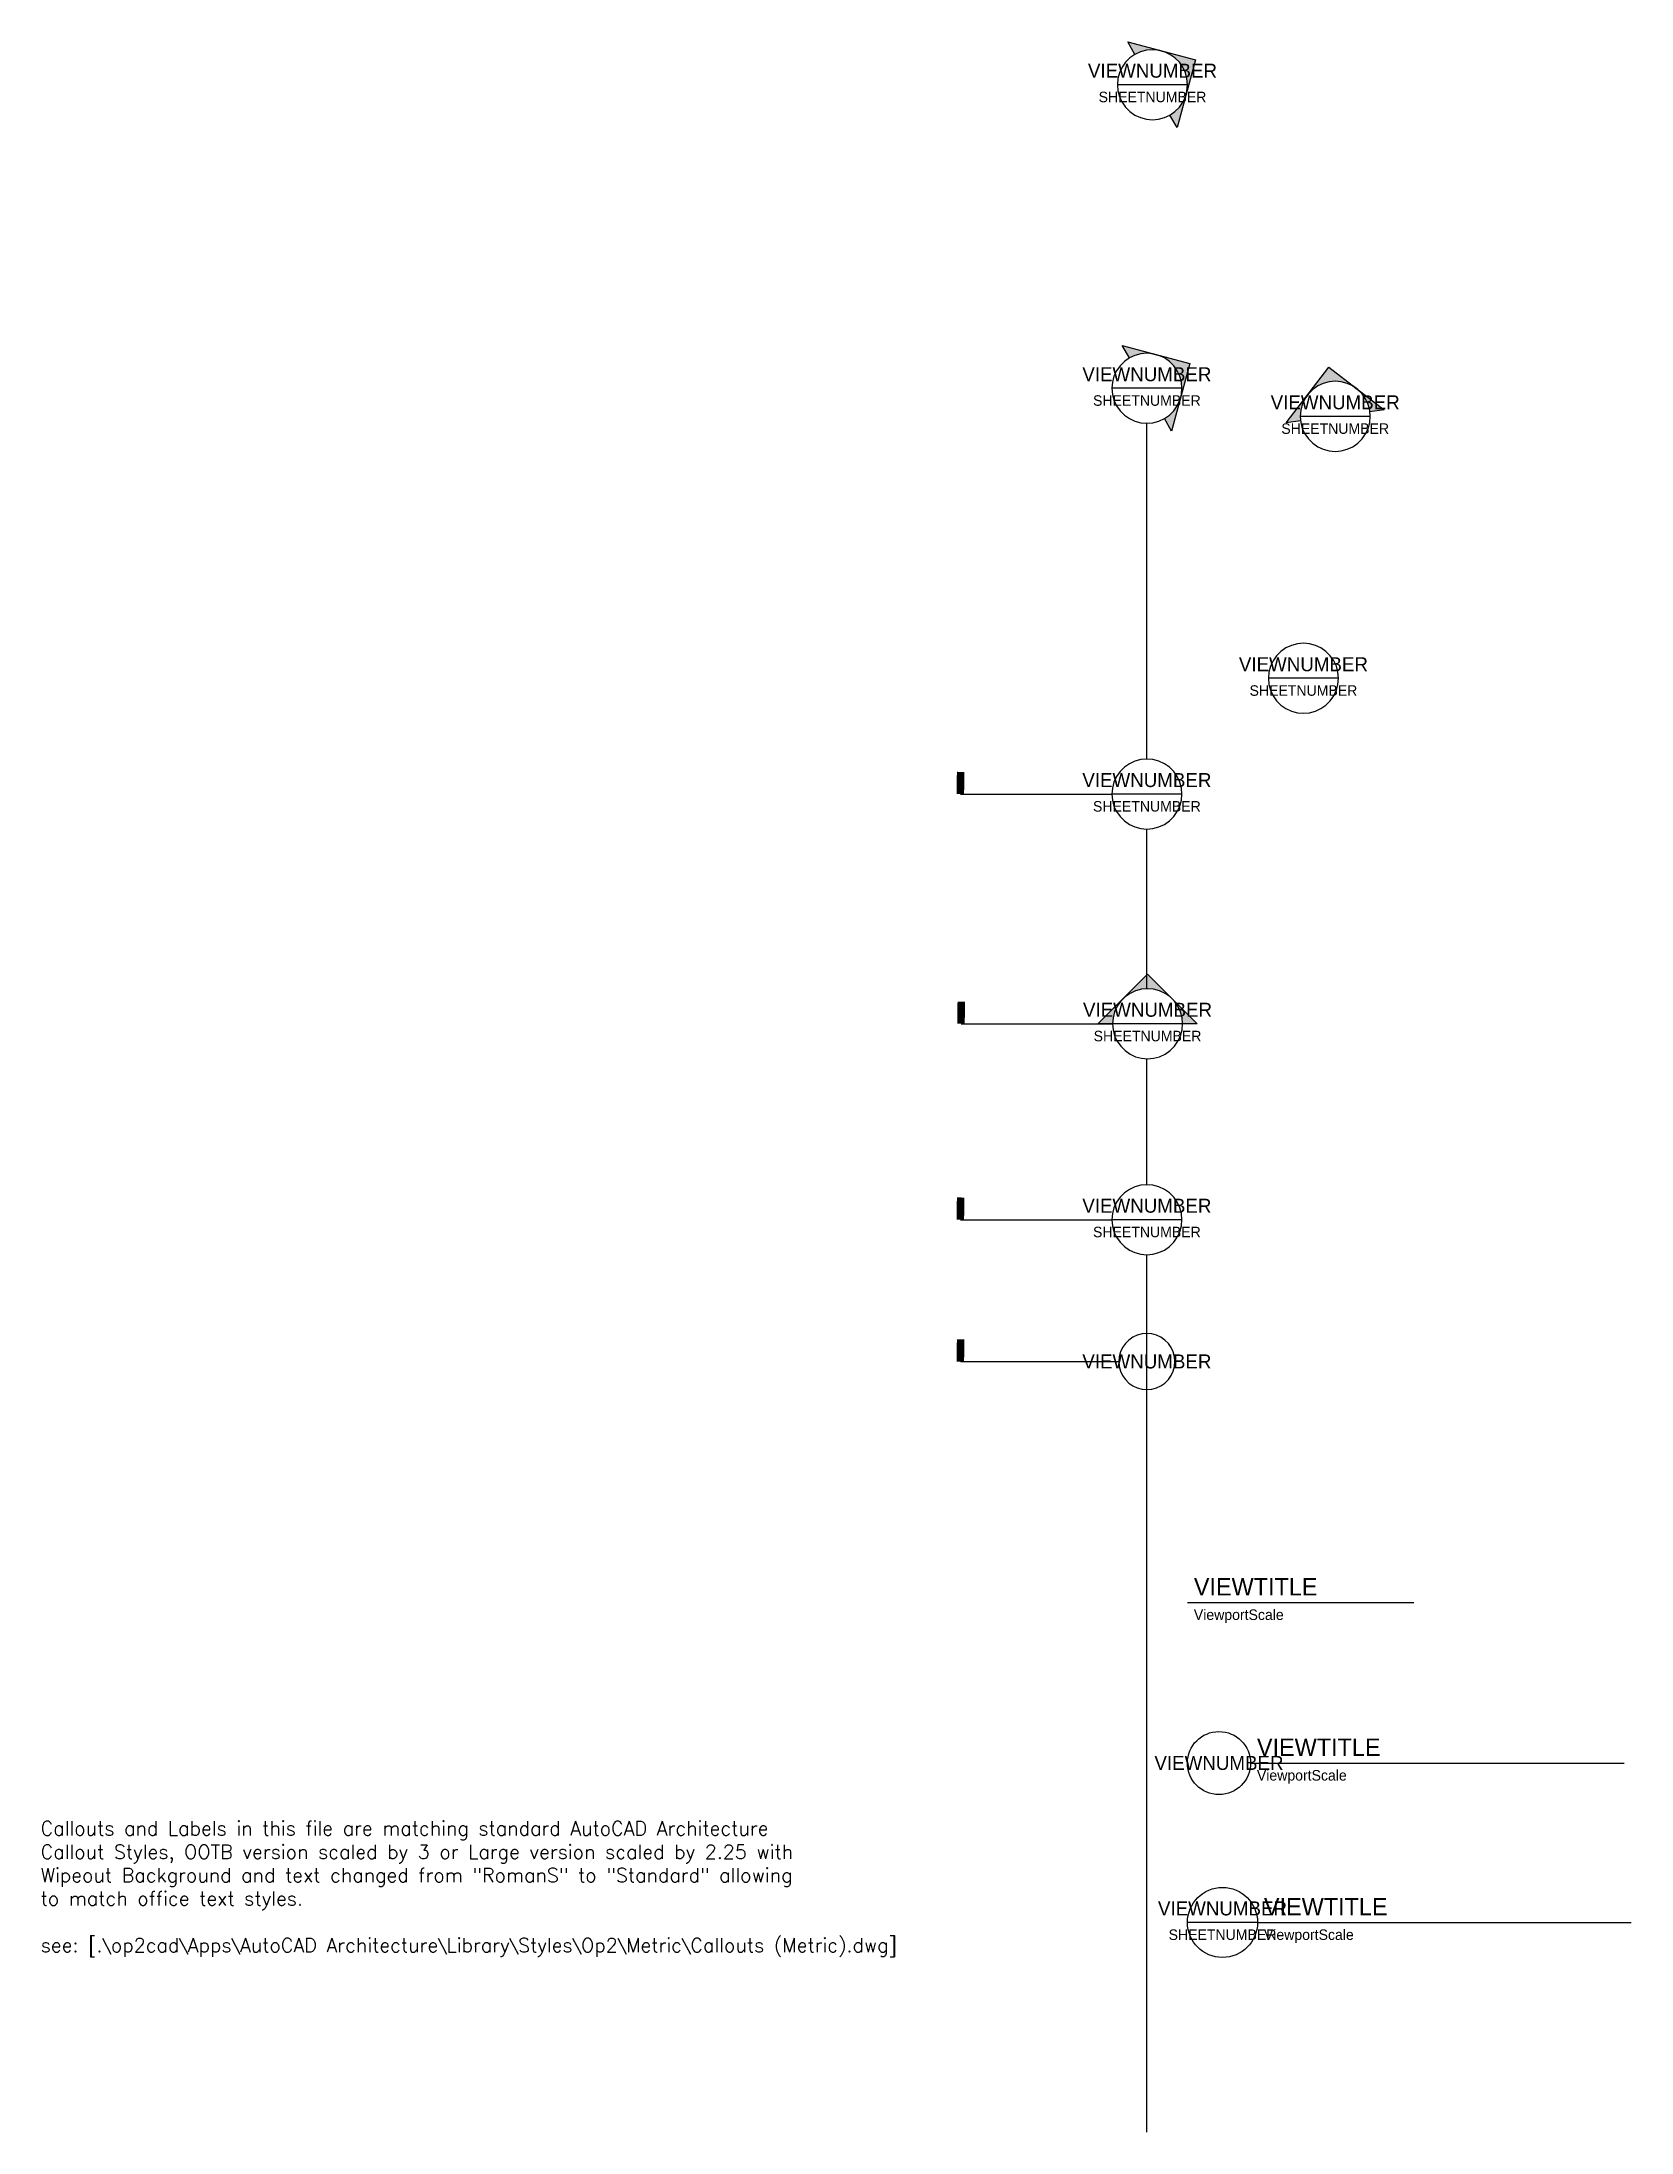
# Model space of a CAD drawing. Header units: millimetres. Extents: x -237 to 104, y 0 to 448.
import ezdxf
from ezdxf.enums import TextEntityAlignment as Align

# ---------------------------------------------------------------- set-up
doc = ezdxf.new("R2010")
doc.units = ezdxf.units.MM
doc.set_wipeout_variables(frame=1)
doc.styles.add('RomanS', font='romans.shx')

# ---------------------------------------------------------------- blocks, each defined once
blk = doc.blocks.new('*U14')
at = {"color": 0, "linetype": 'ByBlock', "lineweight": -2}
blk.add_lwpolyline([(-39.92, 0, 1.59, 1.59, 0), (-39.89, 4.76, 0, 0, 0)], format="xyseb", dxfattribs=at)
blk.add_wipeout([(7.5, 0), (7.39, 1.3), (7.05, 2.57), (6.5, 3.75), (5.75, 4.82), (4.82, 5.75), (3.75, 6.5), (2.57, 7.05), (1.3, 7.39), (0, 7.5), (-1.3, 7.39), (-2.57, 7.05), (-3.75, 6.5), (-4.82, 5.75), (-5.75, 4.82), (-6.5, 3.75), (-7.05, 2.57), (-7.39, 1.3), (-7.5, 0), (-7.39, -1.3), (-7.05, -2.57), (-6.5, -3.75), (-5.75, -4.82), (-4.82, -5.75), (-3.75, -6.5), (-2.57, -7.05), (-1.3, -7.39), (0, -7.5), (1.3, -7.39), (2.57, -7.05), (3.75, -6.5), (4.82, -5.75), (5.75, -4.82), (6.5, -3.75), (7.05, -2.57), (7.39, -1.3)], dxfattribs=at)
blk.add_line((7.5, 0), (-7.5, 0), dxfattribs=at)
blk.add_lwpolyline([(7.5, 0), (7.39, 1.3), (7.05, 2.57), (6.5, 3.75), (5.75, 4.82), (4.82, 5.75), (3.75, 6.5), (2.57, 7.05), (1.3, 7.39), (0, 7.5), (-1.3, 7.39), (-2.57, 7.05), (-3.75, 6.5), (-4.82, 5.75), (-5.75, 4.82), (-6.5, 3.75), (-7.05, 2.57), (-7.39, 1.3), (-7.5, 0), (-7.39, -1.3), (-7.05, -2.57), (-6.5, -3.75), (-5.75, -4.82), (-4.82, -5.75), (-3.75, -6.5), (-2.57, -7.05), (-1.3, -7.39), (0, -7.5), (1.3, -7.39), (2.57, -7.05), (3.75, -6.5), (4.82, -5.75), (5.75, -4.82), (6.5, -3.75), (7.05, -2.57), (7.39, -1.3)], close=True, dxfattribs=at)
blk.add_lwpolyline([(-39.92, 0), (-7.5, 0)], dxfattribs=at)
blk.add_attdef('NUMBER', text='', height=3, dxfattribs=at).set_placement((0, 1.5), align=Align.CENTER)
blk.add_attdef('SHEET', text='', height=2.25, dxfattribs=at).set_placement((0, -1.5), align=Align.TOP_CENTER)
blk = doc.blocks.new('*U17')
at = {"color": 0, "linetype": 'ByBlock', "lineweight": -2}
blk.add_lwpolyline([(-39.92, 0, 1.59, 1.59, 0), (-39.89, 4.76, 0, 0, 0)], format="xyseb", dxfattribs=at)
blk.add_wipeout([(6, 0), (5.91, 1.04), (5.64, 2.05), (5.2, 3), (4.6, 3.86), (3.86, 4.6), (3, 5.2), (2.05, 5.64), (1.04, 5.91), (0, 6), (-1.04, 5.91), (-2.05, 5.64), (-3, 5.2), (-3.86, 4.6), (-4.6, 3.86), (-5.2, 3), (-5.64, 2.05), (-5.91, 1.04), (-6, 0), (-5.91, -1.04), (-5.64, -2.05), (-5.2, -3), (-4.6, -3.86), (-3.86, -4.6), (-3, -5.2), (-2.05, -5.64), (-1.04, -5.91), (0, -6), (1.04, -5.91), (2.05, -5.64), (3, -5.2), (3.86, -4.6), (4.6, -3.86), (5.2, -3), (5.64, -2.05), (5.91, -1.04)], dxfattribs=at)
blk.add_lwpolyline([(6, 0), (5.91, 1.04), (5.64, 2.05), (5.2, 3), (4.6, 3.86), (3.86, 4.6), (3, 5.2), (2.05, 5.64), (1.04, 5.91), (0, 6), (-1.04, 5.91), (-2.05, 5.64), (-3, 5.2), (-3.86, 4.6), (-4.6, 3.86), (-5.2, 3), (-5.64, 2.05), (-5.91, 1.04), (-6, 0), (-5.91, -1.04), (-5.64, -2.05), (-5.2, -3), (-4.6, -3.86), (-3.86, -4.6), (-3, -5.2), (-2.05, -5.64), (-1.04, -5.91), (0, -6), (1.04, -5.91), (2.05, -5.64), (3, -5.2), (3.86, -4.6), (4.6, -3.86), (5.2, -3), (5.64, -2.05), (5.91, -1.04)], close=True, dxfattribs=at)
blk.add_lwpolyline([(-39.92, 0), (-6, 0)], dxfattribs=at)
blk.add_attdef('NUMBER', text='', height=3, dxfattribs=at).set_placement((0, 0), align=Align.MIDDLE)
blk = doc.blocks.new('Drawing Title (Text Only)')
blk.add_lwpolyline([(8.69, -13.02), (57.14, -13.02)])
at = {"color": 0, "linetype": 'ByBlock', "lineweight": -2}
blk.add_attdef('TITLE', (10.06, -11.52), '', height=3.75, dxfattribs=at)
blk.add_attdef('SCALE', text='', height=2.25, dxfattribs=at).set_placement((10.06, -14.52), align=Align.TOP_LEFT)
blk = doc.blocks.new('Drawing Title w View')
blk.add_lwpolyline([(22.19, -13.02), (102.19, -13.02)])
at = {"color": 0, "linetype": 'ByBlock', "lineweight": -2}
blk.add_circle((15.44, -13.02), 6.75, dxfattribs=at)
blk.add_circle((15.44, -13.02), 6.75, dxfattribs=at)
blk.add_attdef('TITLE', (23.56, -11.52), '', height=3.75, dxfattribs=at)
blk.add_attdef('NUMBER', text='', height=3, dxfattribs=at).set_placement((15.44, -13.02), align=Align.MIDDLE)
blk.add_attdef('SCALE', text='', height=2.25, dxfattribs=at).set_placement((23.56, -14.52), align=Align.TOP_LEFT)
blk = doc.blocks.new('Drawing Title w View and Sheet')
at = {"color": 0, "linetype": 'ByBlock', "lineweight": -2}
blk.add_line((23.69, -13.02), (8.69, -13.02), dxfattribs=at)
blk.add_lwpolyline([(23.69, -13.02), (103.69, -13.02)])
blk.add_circle((16.19, -13.02), 7.5, dxfattribs=at)
blk.add_attdef('NUMBER', text='', height=3, dxfattribs=at).set_placement((16.19, -11.52), align=Align.CENTER)
blk.add_attdef('TITLE', (25.06, -11.52), '', height=3.75, dxfattribs=at)
blk.add_attdef('SHEET', text='', height=2.25, dxfattribs=at).set_placement((16.19, -14.52), align=Align.TOP_CENTER)
blk.add_attdef('SCALE', text='', height=2.25, dxfattribs=at).set_placement((25.06, -14.52), align=Align.TOP_LEFT)
blk = doc.blocks.new('*U36')
at = {"color": 0, "linetype": 'ByBlock', "lineweight": -2}
blk.add_wipeout([(7.5, 0), (7.39, 1.3), (7.05, 2.57), (6.5, 3.75), (5.75, 4.82), (4.82, 5.75), (3.75, 6.5), (2.57, 7.05), (1.3, 7.39), (0, 7.5), (-1.3, 7.39), (-2.57, 7.05), (-3.75, 6.5), (-4.82, 5.75), (-5.75, 4.82), (-6.5, 3.75), (-7.05, 2.57), (-7.39, 1.3), (-7.5, 0), (-7.39, -1.3), (-7.05, -2.57), (-6.5, -3.75), (-5.75, -4.82), (-4.82, -5.75), (-3.75, -6.5), (-2.57, -7.05), (-1.3, -7.39), (0, -7.5), (1.3, -7.39), (2.57, -7.05), (3.75, -6.5), (4.82, -5.75), (5.75, -4.82), (6.5, -3.75), (7.05, -2.57), (7.39, -1.3)], dxfattribs=at)
at = {"linetype": 'ByBlock', "lineweight": -2}
h = blk.add_hatch(color=0, dxfattribs=at)
h.paths.add_polyline_path([(1.94, 7.24), (-5.3, 9.19), (-3.75, 6.5, -0.198912)])
h.paths.add_polyline_path([(9.19, 5.3), (1.94, 7.24, -0.414214), (7.24, -1.94)])
h.paths.add_polyline_path([(6.58, -4.42), (6.22, -4.18, -0.114349), (3.75, -6.5), (5.3, -9.19)])
h.paths.add_polyline_path([(7.24, -1.94, -0.082683), (6.22, -4.18), (6.58, -4.42)])
at = {"color": 0, "linetype": 'Continuous', "lineweight": -2}
blk.add_line((7.5, 0), (-7.5, 0), dxfattribs=at)
at = {"color": 0, "linetype": 'ByBlock', "lineweight": -2}
blk.add_lwpolyline([(-3.75, 6.5), (-5.3, 9.19), (9.19, 5.3), (5.3, -9.19), (3.75, -6.5)], dxfattribs=at)
at = {"color": 0, "linetype": 'Continuous', "lineweight": -2}
blk.add_lwpolyline([(7.5, 0), (7.39, 1.3), (7.05, 2.57), (6.5, 3.75), (5.75, 4.82), (4.82, 5.75), (3.75, 6.5), (2.57, 7.05), (1.3, 7.39), (0, 7.5), (-1.3, 7.39), (-2.57, 7.05), (-3.75, 6.5), (-4.82, 5.75), (-5.75, 4.82), (-6.5, 3.75), (-7.05, 2.57), (-7.39, 1.3), (-7.5, 0), (-7.39, -1.3), (-7.05, -2.57), (-6.5, -3.75), (-5.75, -4.82), (-4.82, -5.75), (-3.75, -6.5), (-2.57, -7.05), (-1.3, -7.39), (0, -7.5), (1.3, -7.39), (2.57, -7.05), (3.75, -6.5), (4.82, -5.75), (5.75, -4.82), (6.5, -3.75), (7.05, -2.57), (7.39, -1.3)], close=True, dxfattribs=at)
at = {"color": 0, "linetype": 'ByBlock', "lineweight": -2}
blk.add_attdef('NUMBER', text='', height=3, dxfattribs=at).set_placement((0, 1.5), align=Align.CENTER)
blk.add_attdef('SHEET', text='', height=2.25, dxfattribs=at).set_placement((0, -1.5), align=Align.TOP_CENTER)
blk = doc.blocks.new('*U37')
at = {"color": 0, "linetype": 'ByBlock', "lineweight": -2}
blk.add_wipeout([(7.5, 0), (7.39, 1.3), (7.05, 2.57), (6.5, 3.75), (5.75, 4.82), (4.82, 5.75), (3.75, 6.5), (2.57, 7.05), (1.3, 7.39), (0, 7.5), (-1.3, 7.39), (-2.57, 7.05), (-3.75, 6.5), (-4.82, 5.75), (-5.75, 4.82), (-6.5, 3.75), (-7.05, 2.57), (-7.39, 1.3), (-7.5, 0), (-7.39, -1.3), (-7.05, -2.57), (-6.5, -3.75), (-5.75, -4.82), (-4.82, -5.75), (-3.75, -6.5), (-2.57, -7.05), (-1.3, -7.39), (0, -7.5), (1.3, -7.39), (2.57, -7.05), (3.75, -6.5), (4.82, -5.75), (5.75, -4.82), (6.5, -3.75), (7.05, -2.57), (7.39, -1.3)], dxfattribs=at)
at = {"linetype": 'ByBlock', "lineweight": -2}
h = blk.add_hatch(color=0, dxfattribs=at)
h.paths.add_polyline_path([(-5.95, 4.57), (-10.52, -1.38), (-7.44, -0.98, -0.198912)])
h.paths.add_polyline_path([(-1.38, 10.52), (-5.95, 4.57, -0.414214), (4.57, 5.95)])
h.paths.add_polyline_path([(6.6, 4.39), (6.25, 4.15, -0.114349), (7.44, 0.98), (10.52, 1.38)])
h.paths.add_polyline_path([(4.57, 5.95, -0.082683), (6.25, 4.15), (6.6, 4.39)])
at = {"color": 0, "linetype": 'Continuous', "lineweight": -2}
blk.add_line((7.5, 0), (-7.5, 0), dxfattribs=at)
at = {"color": 0, "linetype": 'ByBlock', "lineweight": -2}
blk.add_lwpolyline([(-7.44, -0.98), (-10.52, -1.38), (-1.38, 10.52), (10.52, 1.38), (7.44, 0.98)], dxfattribs=at)
at = {"color": 0, "linetype": 'Continuous', "lineweight": -2}
blk.add_lwpolyline([(7.5, 0), (7.39, 1.3), (7.05, 2.57), (6.5, 3.75), (5.75, 4.82), (4.82, 5.75), (3.75, 6.5), (2.57, 7.05), (1.3, 7.39), (0, 7.5), (-1.3, 7.39), (-2.57, 7.05), (-3.75, 6.5), (-4.82, 5.75), (-5.75, 4.82), (-6.5, 3.75), (-7.05, 2.57), (-7.39, 1.3), (-7.5, 0), (-7.39, -1.3), (-7.05, -2.57), (-6.5, -3.75), (-5.75, -4.82), (-4.82, -5.75), (-3.75, -6.5), (-2.57, -7.05), (-1.3, -7.39), (0, -7.5), (1.3, -7.39), (2.57, -7.05), (3.75, -6.5), (4.82, -5.75), (5.75, -4.82), (6.5, -3.75), (7.05, -2.57), (7.39, -1.3)], close=True, dxfattribs=at)
at = {"color": 0, "linetype": 'ByBlock', "lineweight": -2}
blk.add_attdef('NUMBER', text='', height=3, dxfattribs=at).set_placement((0, 1.5), align=Align.CENTER)
blk.add_attdef('SHEET', text='', height=2.25, dxfattribs=at).set_placement((0, -1.5), align=Align.TOP_CENTER)
blk = doc.blocks.new('Section w View and Sheet')
at = {"linetype": 'ByBlock', "lineweight": -2}
h = blk.add_hatch(color=0, dxfattribs=at)
h.paths.add_polyline_path([(-5.3, 5.3), (-10.61, 0), (-7.5, 0, -0.198912)])
h.paths.add_polyline_path([(0, 10.61), (-5.3, 5.3, -0.414214), (5.3, 5.3)])
h.paths.add_polyline_path([(7.12, 3.49), (6.74, 3.3, -0.114349), (7.5, 0), (10.61, 0)])
h.paths.add_polyline_path([(5.3, 5.3, -0.082683), (6.74, 3.3), (7.12, 3.49)])
at = {"color": 0, "linetype": 'ByBlock', "lineweight": -2}
blk.add_lwpolyline([(-7.5, 0), (-10.61, 0), (0, 10.61), (10.61, 0), (7.5, 0)], dxfattribs=at)
blk.add_lwpolyline([(-39.92, 0, 1.59, 1.59, 0), (-39.89, 4.76, 0, 0, 0)], format="xyseb", dxfattribs=at)
blk.add_wipeout([(7.5, 0), (7.39, 1.3), (7.05, 2.57), (6.5, 3.75), (5.75, 4.82), (4.82, 5.75), (3.75, 6.5), (2.57, 7.05), (1.3, 7.39), (0, 7.5), (-1.3, 7.39), (-2.57, 7.05), (-3.75, 6.5), (-4.82, 5.75), (-5.75, 4.82), (-6.5, 3.75), (-7.05, 2.57), (-7.39, 1.3), (-7.5, 0), (-7.39, -1.3), (-7.05, -2.57), (-6.5, -3.75), (-5.75, -4.82), (-4.82, -5.75), (-3.75, -6.5), (-2.57, -7.05), (-1.3, -7.39), (0, -7.5), (1.3, -7.39), (2.57, -7.05), (3.75, -6.5), (4.82, -5.75), (5.75, -4.82), (6.5, -3.75), (7.05, -2.57), (7.39, -1.3)], dxfattribs=at)
blk.add_line((7.5, 0), (-7.5, 0), dxfattribs=at)
blk.add_lwpolyline([(7.5, 0), (7.39, 1.3), (7.05, 2.57), (6.5, 3.75), (5.75, 4.82), (4.82, 5.75), (3.75, 6.5), (2.57, 7.05), (1.3, 7.39), (0, 7.5), (-1.3, 7.39), (-2.57, 7.05), (-3.75, 6.5), (-4.82, 5.75), (-5.75, 4.82), (-6.5, 3.75), (-7.05, 2.57), (-7.39, 1.3), (-7.5, 0), (-7.39, -1.3), (-7.05, -2.57), (-6.5, -3.75), (-5.75, -4.82), (-4.82, -5.75), (-3.75, -6.5), (-2.57, -7.05), (-1.3, -7.39), (0, -7.5), (1.3, -7.39), (2.57, -7.05), (3.75, -6.5), (4.82, -5.75), (5.75, -4.82), (6.5, -3.75), (7.05, -2.57), (7.39, -1.3)], close=True, dxfattribs=at)
blk.add_lwpolyline([(-39.92, 0), (-7.5, 0)], dxfattribs=at)
blk.add_attdef('NUMBER', text='', height=3, dxfattribs=at).set_placement((0, 1.5), align=Align.CENTER)
blk.add_attdef('SHEET', text='', height=2.25, dxfattribs=at).set_placement((0, -1.5), align=Align.TOP_CENTER)
blk = doc.blocks.new('Detail Callout w View and Sheet')
at = {"color": 0, "linetype": 'ByBlock', "lineweight": -2}
blk.add_wipeout([(7.5, 0), (7.39, 1.3), (7.05, 2.57), (6.5, 3.75), (5.75, 4.82), (4.82, 5.75), (3.75, 6.5), (2.57, 7.05), (1.3, 7.39), (0, 7.5), (-1.3, 7.39), (-2.57, 7.05), (-3.75, 6.5), (-4.82, 5.75), (-5.75, 4.82), (-6.5, 3.75), (-7.05, 2.57), (-7.39, 1.3), (-7.5, 0), (-7.39, -1.3), (-7.05, -2.57), (-6.5, -3.75), (-5.75, -4.82), (-4.82, -5.75), (-3.75, -6.5), (-2.57, -7.05), (-1.3, -7.39), (0, -7.5), (1.3, -7.39), (2.57, -7.05), (3.75, -6.5), (4.82, -5.75), (5.75, -4.82), (6.5, -3.75), (7.05, -2.57), (7.39, -1.3)], dxfattribs=at)
at = {"color": 0, "linetype": 'Continuous', "lineweight": -2}
blk.add_line((7.5, 0), (-7.5, 0), dxfattribs=at)
blk.add_lwpolyline([(7.5, 0), (7.39, 1.3), (7.05, 2.57), (6.5, 3.75), (5.75, 4.82), (4.82, 5.75), (3.75, 6.5), (2.57, 7.05), (1.3, 7.39), (0, 7.5), (-1.3, 7.39), (-2.57, 7.05), (-3.75, 6.5), (-4.82, 5.75), (-5.75, 4.82), (-6.5, 3.75), (-7.05, 2.57), (-7.39, 1.3), (-7.5, 0), (-7.39, -1.3), (-7.05, -2.57), (-6.5, -3.75), (-5.75, -4.82), (-4.82, -5.75), (-3.75, -6.5), (-2.57, -7.05), (-1.3, -7.39), (0, -7.5), (1.3, -7.39), (2.57, -7.05), (3.75, -6.5), (4.82, -5.75), (5.75, -4.82), (6.5, -3.75), (7.05, -2.57), (7.39, -1.3)], close=True, dxfattribs=at)
at = {"color": 0, "linetype": 'ByBlock', "lineweight": -2}
blk.add_attdef('NUMBER', text='', height=3, dxfattribs=at).set_placement((0, 1.5), align=Align.CENTER)
blk.add_attdef('SHEET', text='', height=2.25, dxfattribs=at).set_placement((0, -1.5), align=Align.TOP_CENTER)

msp = doc.modelspace()

# ---------------------------------------------------------------- block references
for name, p, values in [('*U36', (1.2, 438.46), {'SHEET': 'SHEETNUMBER', 'NUMBER': 'VIEWNUMBER'}), ('*U37', (40.32, 367.44), {'SHEET': 'SHEETNUMBER', 'NUMBER': 'VIEWNUMBER'}), ('Detail Callout w View and Sheet', (33.52, 311.35), {'SHEET': 'SHEETNUMBER', 'NUMBER': 'VIEWNUMBER'}), ('*U17', (0, 165.03), {'NUMBER': 'VIEWNUMBER'}), ('Drawing Title (Text Only)', (0, 126.46), {'SCALE': 'ViewportScale', 'TITLE': 'VIEWTITLE'}), ('Drawing Title w View', (0, 92.07), {'SCALE': 'ViewportScale', 'TITLE': 'VIEWTITLE', 'NUMBER': 'VIEWNUMBER'}), ('Drawing Title w View and Sheet', (0, 57.94), {'SCALE': 'ViewportScale', 'TITLE': 'VIEWTITLE', 'SHEET': 'SHEETNUMBER', 'NUMBER': 'VIEWNUMBER'})]:
    msp.add_blockref(name, p).add_auto_attribs(values)

# ---------------------------------------------------------------- texts
at = {"insert": (-236.86, 66.57), "char_height": 3, "attachment_point": 1, "style": 'RomanS'}
msp.add_mtext_dynamic_manual_height_columns('Callouts and Labels in this file are matching standard AutoCAD Architecture Callout Styles, OOTB version scaled by 3 or Large version scaled by 2.25 with Wipeout Background and text changed from "RomanS" to "Standard" allowing to match office text styles.\\P\\Psee: [.\\\\op2cad\\\\Apps\\\\AutoCAD Architecture\\\\Library\\\\Styles\\\\Op2\\\\Metric\\\\Callouts (Metric).dwg]', width=178.4025, gutter_width=12.5, heights=[141.07], dxfattribs=at)

# ---------------------------------------------------------------- next in the draw order: linework, layer by layer
msp.add_lwpolyline([(0, 0), (0, 373.45)])

# ---------------------------------------------------------------- next in the draw order: block references
for name, p in [('*U36', (0, 373.45)), ('*U14', (0, 286.55)), ('Section w View and Sheet', (0.14, 237.36)), ('*U14', (0, 195.4))]:
    msp.add_blockref(name, p).add_auto_attribs({'SHEET': 'SHEETNUMBER', 'NUMBER': 'VIEWNUMBER'})

doc.saveas('drawing.dxf')
